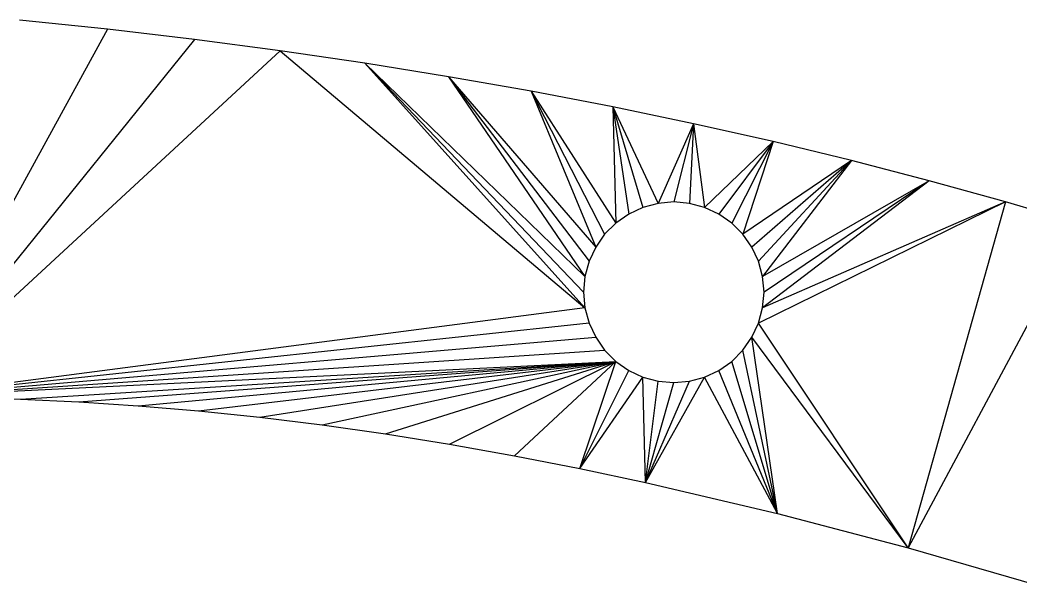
# Model space of a CAD drawing. Extents: x -94 to 59, y -4 to 130.
# Drawn here: x -3.72 to 14.03, y 119.31 to 129.32 of the extents above; entities that cross this region are included whole.
import ezdxf

# ---------------------------------------------------------------- set-up
doc = ezdxf.new("R2010")
doc.units = 0
doc.layers.get('0').update_dxf_attribs({"linetype": 'continuous'})

# ---------------------------------------------------------------- blocks, each defined once
blk = doc.blocks.new('SHAPE2DVIEW')
at = {"color": 0}
for p, q in [((-2.172, 129.159), (-3.732, 129.321)), ((-2.172, 129.159), (-5.743, 122.65)), ((-0.631, 128.978), (-2.172, 129.159)), ((-0.631, 128.978), (-5.743, 122.65)), ((0.89, 128.777), (-0.631, 128.978)), ((0.89, 128.777), (-5.743, 122.65)), ((2.393, 128.557), (0.89, 128.777)), ((0.89, 128.777), (6.294, 124.219)), ((3.877, 128.317), (2.393, 128.557)), ((2.393, 128.557), (6.294, 124.219)), ((2.393, 128.557), (6.27, 124.497)), ((2.393, 128.557), (6.294, 124.775)), ((5.343, 128.059), (3.877, 128.317)), ((3.877, 128.317), (6.294, 124.775)), ((3.877, 128.317), (6.367, 125.044)), ((3.877, 128.317), (6.485, 125.297)), ((6.79, 127.78), (5.343, 128.059)), ((5.343, 128.059), (6.485, 125.297)), ((5.343, 128.059), (6.644, 125.525)), ((5.343, 128.059), (6.842, 125.722)), ((8.219, 127.483), (6.79, 127.78)), ((6.79, 127.78), (6.842, 125.722)), ((6.79, 127.78), (7.07, 125.882)), ((6.79, 127.78), (7.323, 126)), ((6.79, 127.78), (7.592, 126.072)), ((8.219, 127.483), (7.592, 126.072)), ((8.219, 127.483), (7.87, 126.097)), ((8.219, 127.483), (8.148, 126.072)), ((9.63, 127.166), (8.219, 127.483)), ((8.219, 127.483), (8.417, 126)), ((9.63, 127.166), (8.417, 126)), ((9.63, 127.166), (8.67, 125.882)), ((9.63, 127.166), (8.899, 125.722)), ((9.63, 127.166), (9.096, 125.525)), ((11.023, 126.829), (9.63, 127.166)), ((11.023, 126.829), (9.096, 125.525)), ((11.023, 126.829), (9.256, 125.297)), ((11.023, 126.829), (9.374, 125.044)), ((11.023, 126.829), (9.446, 124.775)), ((12.398, 126.473), (11.023, 126.829)), ((12.398, 126.473), (9.446, 124.775)), ((12.398, 126.473), (9.446, 124.219)), ((12.398, 126.473), (9.47, 124.497)), ((13.755, 126.097), (12.398, 126.473)), ((7.592, 126.072), (7.323, 126)), ((7.87, 126.097), (7.592, 126.072)), ((8.148, 126.072), (7.87, 126.097)), ((8.417, 126), (8.148, 126.072)), ((13.755, 126.097), (9.374, 123.949)), ((13.755, 126.097), (9.446, 124.219)), ((13.755, 126.097), (12.028, 119.964)), ((15.095, 125.702), (13.755, 126.097)), ((7.07, 125.882), (6.842, 125.722)), ((7.323, 126), (7.07, 125.882)), ((8.67, 125.882), (8.417, 126)), ((8.899, 125.722), (8.67, 125.882)), ((6.842, 125.722), (6.644, 125.525)), ((9.096, 125.525), (8.899, 125.722)), ((15.095, 125.702), (12.028, 119.964)), ((6.644, 125.525), (6.485, 125.297)), ((9.256, 125.297), (9.096, 125.525)), ((6.485, 125.297), (6.367, 125.044)), ((9.374, 125.044), (9.256, 125.297)), ((6.367, 125.044), (6.294, 124.775)), ((9.446, 124.775), (9.374, 125.044)), ((6.294, 124.775), (6.27, 124.497)), ((9.47, 124.497), (9.446, 124.775)), ((6.27, 124.497), (6.294, 124.219)), ((9.446, 124.219), (9.47, 124.497)), ((6.294, 124.219), (-5.743, 122.65)), ((6.294, 124.219), (6.367, 123.949)), ((9.374, 123.949), (9.446, 124.219)), ((6.367, 123.949), (-5.743, 122.65)), ((6.367, 123.949), (6.485, 123.697)), ((9.256, 123.697), (9.374, 123.949)), ((12.028, 119.964), (9.374, 123.949)), ((-5.743, 122.65), (6.485, 123.697)), ((6.485, 123.697), (6.644, 123.468)), ((9.096, 123.468), (9.256, 123.697)), ((12.028, 119.964), (9.256, 123.697)), ((9.707, 120.576), (9.256, 123.697)), ((-5.743, 122.65), (6.644, 123.468)), ((6.644, 123.468), (6.842, 123.271)), ((8.899, 123.271), (9.096, 123.468)), ((9.707, 120.576), (9.096, 123.468)), ((-5.743, 122.65), (6.842, 123.271)), ((-3.717, 122.602), (6.842, 123.271)), ((-2.682, 122.553), (6.842, 123.271)), ((-1.629, 122.485), (6.842, 123.271)), ((-0.559, 122.395), (6.842, 123.271)), ((0.529, 122.282), (6.842, 123.271)), ((1.635, 122.146), (6.842, 123.271)), ((2.757, 121.987), (6.842, 123.271)), ((3.894, 121.804), (6.842, 123.271)), ((5.043, 121.599), (6.842, 123.271)), ((6.202, 121.372), (6.842, 123.271)), ((6.842, 123.271), (7.07, 123.111)), ((8.67, 123.111), (8.899, 123.271)), ((9.707, 120.576), (8.899, 123.271)), ((6.202, 121.372), (7.07, 123.111)), ((7.07, 123.111), (7.323, 122.993)), ((8.417, 122.993), (8.67, 123.111)), ((9.707, 120.576), (8.67, 123.111)), ((6.202, 121.372), (7.323, 122.993)), ((7.323, 122.993), (7.592, 122.921)), ((7.368, 121.125), (7.323, 122.993)), ((7.368, 121.125), (8.417, 122.993)), ((7.368, 121.125), (8.148, 122.921)), ((7.368, 121.125), (7.592, 122.921)), ((7.368, 121.125), (7.87, 122.897)), ((7.592, 122.921), (7.87, 122.897)), ((7.87, 122.897), (8.148, 122.921)), ((8.148, 122.921), (8.417, 122.993)), ((9.707, 120.576), (8.417, 122.993)), ((-5.743, 122.65), (-3.717, 122.602)), ((-3.717, 122.602), (-2.682, 122.553)), ((-2.682, 122.553), (-1.629, 122.485)), ((-1.629, 122.485), (-0.559, 122.395)), ((-0.559, 122.395), (0.529, 122.282)), ((0.529, 122.282), (1.635, 122.146)), ((1.635, 122.146), (2.757, 121.987)), ((2.757, 121.987), (3.894, 121.804)), ((3.894, 121.804), (5.043, 121.599)), ((5.043, 121.599), (6.202, 121.372)), ((6.202, 121.372), (7.368, 121.125)), ((7.368, 121.125), (9.707, 120.576)), ((9.707, 120.576), (12.028, 119.964)), ((12.028, 119.964), (14.299, 119.307))]:
    blk.add_line(p, q, dxfattribs=at)

msp = doc.modelspace()

# ---------------------------------------------------------------- block references
msp.add_blockref('SHAPE2DVIEW', (0, 0))

doc.saveas('drawing.dxf')
